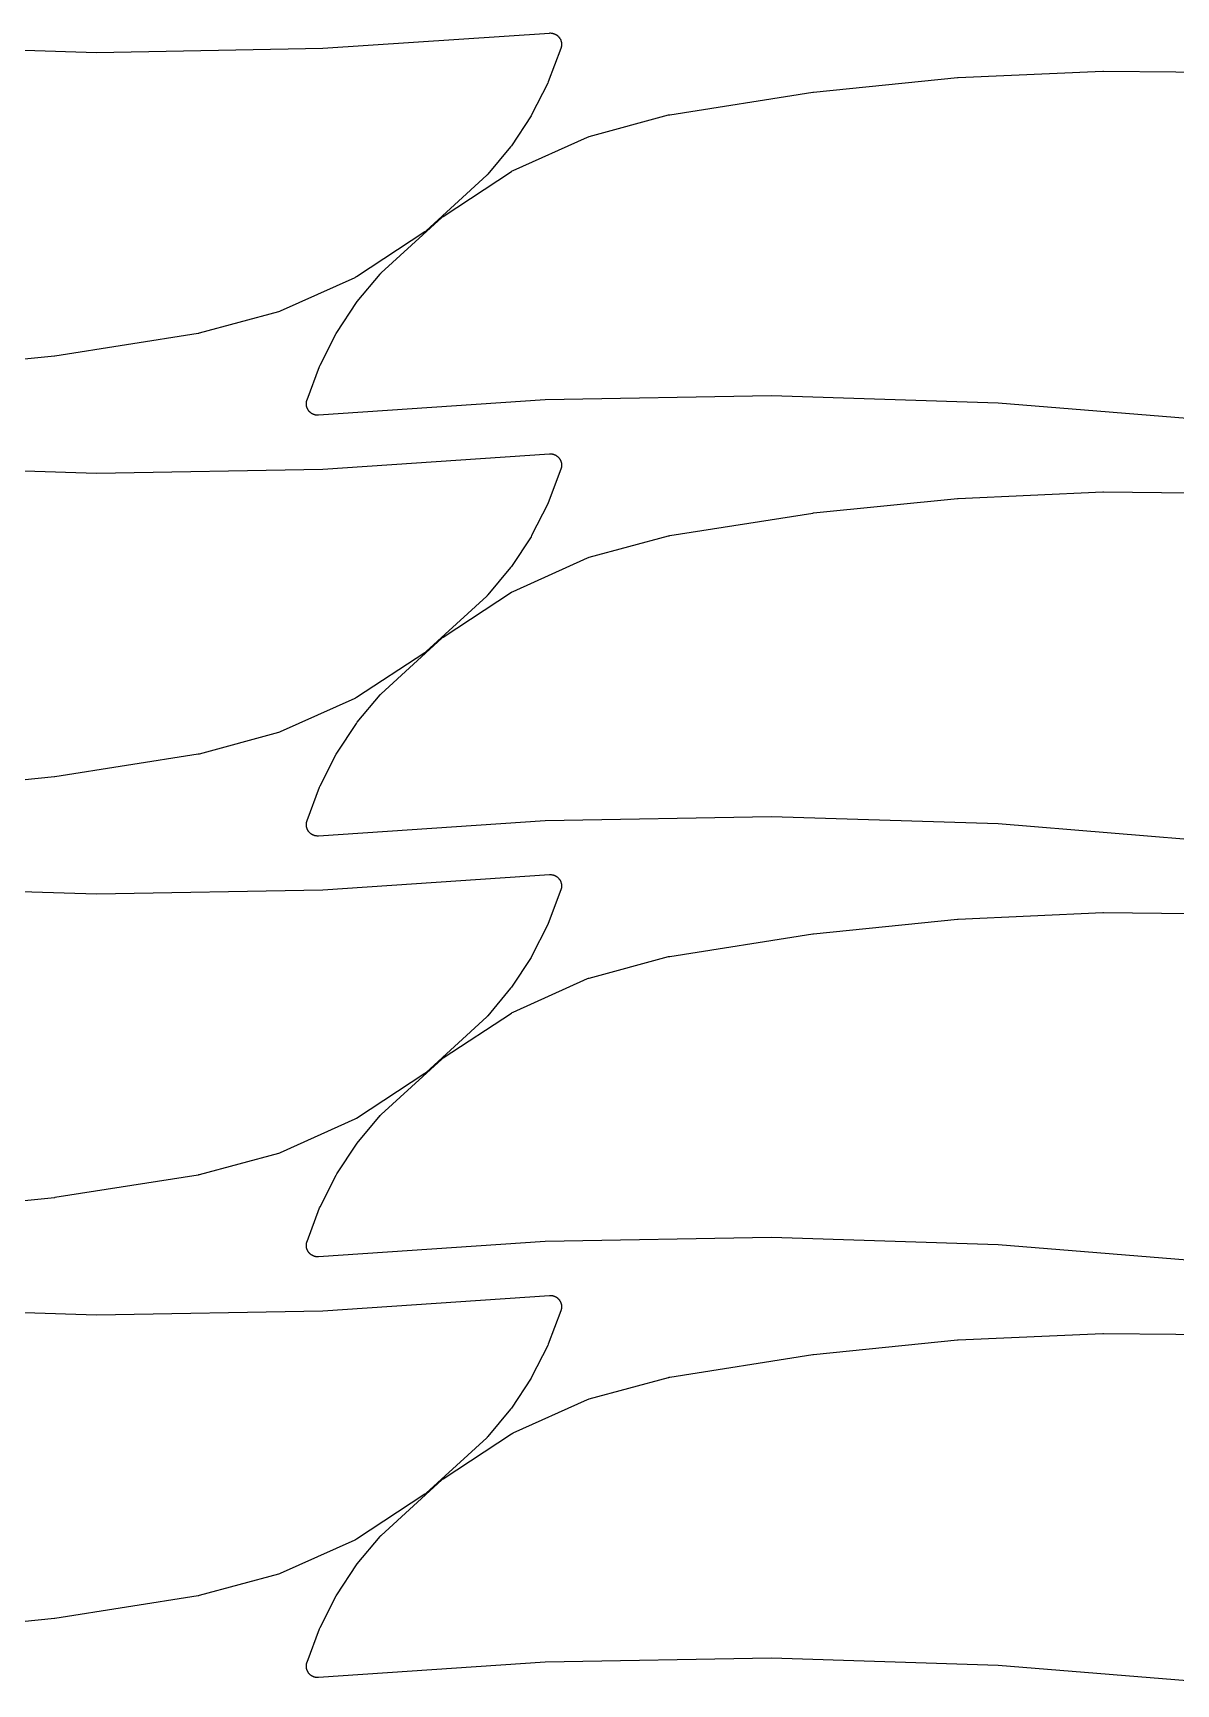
# Model space of a CAD drawing. Header units: metres. Extents: x 0 to 3000, y 0 to 1240.
# Drawn here: x 1901.9 to 2102.9, y 298 to 588.2 of the extents above; entities that cross this region are included whole.
import ezdxf

# ---------------------------------------------------------------- set-up
doc = ezdxf.new("R2010")
doc.units = ezdxf.units.M

msp = doc.modelspace()

# ---------------------------------------------------------------- linework, layer by layer
at = {"color": 1}
for points in [[(1873.25, 586.03), (1913.08, 584.76), (1952.91, 585.47), (1992.74, 588.15), (1992.77, 588.15), (1992.8, 588.16), (1992.87, 588.15), (1992.93, 588.16), (1992.97, 588.15), (1993, 588.15), (1993.06, 588.15), (1993.13, 588.14), (1993.16, 588.13), (1993.19, 588.13), (1993.26, 588.12), (1993.32, 588.11), (1993.35, 588.1), (1993.39, 588.09), (1993.45, 588.07), (1993.51, 588.05), (1993.54, 588.04), (1993.57, 588.03), (1993.63, 588), (1993.69, 587.98), (1993.72, 587.97), (1993.75, 587.95), (1993.81, 587.92), (1993.87, 587.89), (1993.9, 587.87), (1993.93, 587.86), (1993.98, 587.82), (1994.03, 587.79), (1994.06, 587.76), (1994.09, 587.75), (1994.14, 587.7), (1994.19, 587.66), (1994.21, 587.64), (1994.24, 587.62), (1994.28, 587.57), (1994.33, 587.53), (1994.35, 587.5), (1994.37, 587.48), (1994.41, 587.43), (1994.46, 587.38), (1994.48, 587.35), (1994.5, 587.32), (1994.53, 587.27), (1994.57, 587.22), (1994.58, 587.19), (1994.6, 587.16), (1994.63, 587.1), (1994.66, 587.05), (1994.68, 587.01), (1994.69, 586.99), (1994.72, 586.93), (1994.74, 586.87), (1994.75, 586.83), (1994.76, 586.8), (1994.78, 586.74), (1994.8, 586.68), (1994.81, 586.65), (1994.82, 586.61), (1994.83, 586.55), (1994.84, 586.49), (1994.85, 586.45), (1994.85, 586.42), (1994.86, 586.36), (1994.87, 586.29), (1994.87, 586.26), (1994.87, 586.23), (1994.87, 586.16), (1994.87, 586.1), (1994.87, 586.06), (1994.87, 586.03), (1994.86, 585.96), (1994.86, 585.9), (1994.85, 585.87), (1994.85, 585.83), (1994.83, 585.77), (1994.82, 585.71), (1994.81, 585.68), (1994.8, 585.64), (1994.78, 585.58), (1994.77, 585.52), (1994.75, 585.49), (1994.74, 585.46), (1992.54, 579.57), (1992.45, 579.37), (1989.61, 573.78), (1989.5, 573.59), (1986.05, 568.35), (1985.92, 568.17), (1981.9, 563.34), (1981.87, 563.32), (1981.85, 563.29), (1981.81, 563.24), (1981.77, 563.2), (1981.74, 563.17), (1981.71, 563.15), (1971.05, 553.4), (1970.92, 553.3), (1970.8, 553.2), (1958.79, 545.31), (1958.66, 545.23), (1958.52, 545.16), (1945.42, 539.27), (1945.27, 539.21), (1945.12, 539.16), (1931.17, 535.39), (1931.16, 535.39), (1931.15, 535.39), (1931.06, 535.37), (1930.98, 535.35), (1930.97, 535.35), (1930.96, 535.35), (1905.8, 531.39), (1905.69, 531.37), (1880.37, 528.82)], [(2111.4, 519.87), (2071.62, 523.11), (2031.8, 524.38), (1991.96, 523.67), (1952.13, 520.99), (1952.1, 520.99), (1952.07, 520.98), (1952, 520.99), (1951.94, 520.98), (1951.9, 520.99), (1951.87, 520.99), (1951.81, 521), (1951.74, 521), (1951.71, 521.01), (1951.68, 521.01), (1951.61, 521.02), (1951.55, 521.04), (1951.52, 521.04), (1951.48, 521.05), (1951.42, 521.07), (1951.36, 521.09), (1951.33, 521.1), (1951.3, 521.11), (1951.24, 521.14), (1951.18, 521.16), (1951.15, 521.18), (1951.12, 521.19), (1951.06, 521.22), (1951, 521.25), (1950.97, 521.27), (1950.95, 521.28), (1950.89, 521.32), (1950.84, 521.36), (1950.81, 521.38), (1950.78, 521.39), (1950.73, 521.44), (1950.68, 521.48), (1950.66, 521.5), (1950.63, 521.52), (1950.59, 521.57), (1950.54, 521.61), (1950.52, 521.64), (1950.5, 521.66), (1950.46, 521.71), (1950.41, 521.76), (1950.4, 521.79), (1950.38, 521.82), (1950.34, 521.87), (1950.3, 521.92), (1950.29, 521.95), (1950.27, 521.98), (1950.24, 522.04), (1950.21, 522.1), (1950.19, 522.13), (1950.18, 522.16), (1950.15, 522.22), (1950.13, 522.28), (1950.12, 522.31), (1950.11, 522.34), (1950.09, 522.4), (1950.07, 522.46), (1950.06, 522.49), (1950.05, 522.53), (1950.04, 522.59), (1950.03, 522.65), (1950.02, 522.69), (1950.02, 522.72), (1950.01, 522.78), (1950, 522.85), (1950, 522.88), (1950, 522.91), (1950, 522.98), (1950, 523.05), (1950, 523.08), (1950, 523.11), (1950.01, 523.18), (1950.02, 523.24), (1950.02, 523.27), (1950.03, 523.31), (1950.04, 523.37), (1950.05, 523.43), (1950.06, 523.47), (1950.07, 523.5), (1950.09, 523.56), (1950.1, 523.62), (1950.12, 523.65), (1950.13, 523.68), (1952.33, 529.57), (1952.42, 529.78), (1955.26, 535.36), (1955.37, 535.55), (1958.82, 540.79), (1958.95, 540.97), (1962.97, 545.8), (1963, 545.82), (1963.02, 545.85), (1963.06, 545.9), (1963.1, 545.94), (1963.13, 545.97), (1963.16, 545.99), (1973.82, 555.74), (1973.95, 555.85), (1974.08, 555.94), (1986.08, 563.83), (1986.21, 563.91), (1986.35, 563.98), (1999.45, 569.87), (1999.6, 569.93), (1999.75, 569.98), (2013.7, 573.75), (2013.71, 573.75), (2013.72, 573.75), (2013.81, 573.77), (2013.89, 573.79), (2013.9, 573.79), (2013.91, 573.79), (2039.07, 577.75), (2039.18, 577.77), (2064.5, 580.32), (2064.61, 580.33), (2090.03, 581.47), (2090.14, 581.47), (2115.61, 581.19)], [(1873.25, 512.08), (1913.08, 510.81), (1952.91, 511.52), (1992.74, 514.2), (1992.77, 514.2), (1992.8, 514.21), (1992.87, 514.21), (1992.93, 514.21), (1992.97, 514.2), (1993, 514.2), (1993.06, 514.2), (1993.13, 514.19), (1993.16, 514.19), (1993.19, 514.18), (1993.26, 514.17), (1993.32, 514.16), (1993.35, 514.15), (1993.39, 514.14), (1993.45, 514.12), (1993.51, 514.1), (1993.54, 514.09), (1993.57, 514.08), (1993.63, 514.05), (1993.69, 514.03), (1993.72, 514.02), (1993.75, 514), (1993.81, 513.97), (1993.87, 513.94), (1993.9, 513.92), (1993.93, 513.91), (1993.98, 513.87), (1994.03, 513.84), (1994.06, 513.82), (1994.09, 513.8), (1994.14, 513.75), (1994.19, 513.71), (1994.21, 513.69), (1994.24, 513.67), (1994.28, 513.62), (1994.33, 513.58), (1994.35, 513.55), (1994.37, 513.53), (1994.41, 513.48), (1994.46, 513.43), (1994.48, 513.4), (1994.5, 513.38), (1994.53, 513.32), (1994.57, 513.27), (1994.58, 513.24), (1994.6, 513.21), (1994.63, 513.15), (1994.66, 513.1), (1994.68, 513.07), (1994.69, 513.04), (1994.72, 512.98), (1994.74, 512.92), (1994.75, 512.88), (1994.76, 512.85), (1994.78, 512.79), (1994.8, 512.73), (1994.81, 512.7), (1994.82, 512.67), (1994.83, 512.6), (1994.84, 512.54), (1994.85, 512.5), (1994.85, 512.47), (1994.86, 512.41), (1994.87, 512.34), (1994.87, 512.31), (1994.87, 512.28), (1994.87, 512.21), (1994.87, 512.15), (1994.87, 512.11), (1994.87, 512.08), (1994.86, 512.02), (1994.86, 511.95), (1994.85, 511.92), (1994.85, 511.89), (1994.83, 511.82), (1994.82, 511.76), (1994.81, 511.73), (1994.8, 511.69), (1994.78, 511.63), (1994.77, 511.57), (1994.75, 511.54), (1994.74, 511.51), (1992.54, 505.62), (1992.45, 505.42), (1989.61, 499.83), (1989.5, 499.64), (1986.05, 494.4), (1985.92, 494.22), (1981.9, 489.4), (1981.87, 489.37), (1981.85, 489.34), (1981.81, 489.3), (1981.77, 489.25), (1981.74, 489.23), (1981.71, 489.2), (1971.05, 479.45), (1970.92, 479.35), (1970.8, 479.25), (1958.79, 471.37), (1958.66, 471.28), (1958.52, 471.21), (1945.42, 465.32), (1945.27, 465.26), (1945.12, 465.21), (1931.17, 461.44), (1931.16, 461.44), (1931.15, 461.44), (1931.06, 461.42), (1930.98, 461.4), (1930.97, 461.4), (1930.96, 461.4), (1905.8, 457.44), (1905.69, 457.42), (1880.37, 454.87)], [(2111.4, 445.92), (2071.62, 449.16), (2031.8, 450.43), (1991.96, 449.73), (1952.13, 447.04), (1952.1, 447.04), (1952.07, 447.04), (1952, 447.04), (1951.94, 447.04), (1951.9, 447.04), (1951.87, 447.04), (1951.81, 447.05), (1951.74, 447.05), (1951.71, 447.06), (1951.68, 447.06), (1951.61, 447.07), (1951.55, 447.09), (1951.52, 447.09), (1951.48, 447.1), (1951.42, 447.12), (1951.36, 447.14), (1951.33, 447.15), (1951.3, 447.16), (1951.24, 447.19), (1951.18, 447.21), (1951.15, 447.23), (1951.12, 447.24), (1951.06, 447.27), (1951, 447.3), (1950.97, 447.32), (1950.95, 447.33), (1950.89, 447.37), (1950.84, 447.41), (1950.81, 447.43), (1950.78, 447.45), (1950.73, 447.49), (1950.68, 447.53), (1950.66, 447.55), (1950.63, 447.57), (1950.59, 447.62), (1950.54, 447.66), (1950.52, 447.69), (1950.5, 447.71), (1950.46, 447.76), (1950.41, 447.81), (1950.4, 447.84), (1950.38, 447.87), (1950.34, 447.92), (1950.3, 447.97), (1950.29, 448), (1950.27, 448.03), (1950.24, 448.09), (1950.21, 448.15), (1950.19, 448.18), (1950.18, 448.21), (1950.15, 448.27), (1950.13, 448.33), (1950.12, 448.36), (1950.11, 448.39), (1950.09, 448.45), (1950.07, 448.51), (1950.06, 448.55), (1950.05, 448.58), (1950.04, 448.64), (1950.03, 448.7), (1950.02, 448.74), (1950.02, 448.77), (1950.01, 448.83), (1950, 448.9), (1950, 448.93), (1950, 448.97), (1950, 449.03), (1950, 449.1), (1950, 449.13), (1950, 449.16), (1950.01, 449.23), (1950.02, 449.29), (1950.02, 449.32), (1950.03, 449.36), (1950.04, 449.42), (1950.05, 449.48), (1950.06, 449.52), (1950.07, 449.55), (1950.09, 449.61), (1950.1, 449.67), (1950.12, 449.7), (1950.13, 449.74), (1952.33, 455.62), (1952.42, 455.83), (1955.26, 461.41), (1955.37, 461.6), (1958.82, 466.84), (1958.95, 467.02), (1962.97, 471.85), (1963, 471.87), (1963.02, 471.9), (1963.06, 471.95), (1963.1, 471.99), (1963.13, 472.02), (1963.16, 472.04), (1973.82, 481.79), (1973.95, 481.9), (1974.08, 481.99), (1986.08, 489.88), (1986.21, 489.96), (1986.35, 490.03), (1999.45, 495.92), (1999.6, 495.98), (1999.75, 496.03), (2013.7, 499.8), (2013.71, 499.8), (2013.72, 499.8), (2013.81, 499.82), (2013.89, 499.84), (2013.9, 499.84), (2013.91, 499.84), (2039.07, 503.8), (2039.18, 503.82), (2064.5, 506.37), (2064.61, 506.38), (2090.03, 507.52), (2090.14, 507.52), (2115.61, 507.25)], [(1873.25, 438.13), (1913.08, 436.86), (1952.91, 437.57), (1992.74, 440.25), (1992.77, 440.25), (1992.8, 440.26), (1992.87, 440.26), (1992.93, 440.26), (1992.97, 440.25), (1993, 440.25), (1993.06, 440.25), (1993.13, 440.24), (1993.16, 440.24), (1993.19, 440.23), (1993.26, 440.22), (1993.32, 440.21), (1993.35, 440.2), (1993.39, 440.19), (1993.45, 440.17), (1993.51, 440.15), (1993.54, 440.14), (1993.57, 440.13), (1993.63, 440.11), (1993.69, 440.08), (1993.72, 440.07), (1993.75, 440.05), (1993.81, 440.02), (1993.87, 439.99), (1993.9, 439.97), (1993.93, 439.96), (1993.98, 439.92), (1994.03, 439.89), (1994.06, 439.87), (1994.09, 439.85), (1994.14, 439.81), (1994.19, 439.76), (1994.21, 439.74), (1994.24, 439.72), (1994.28, 439.67), (1994.33, 439.63), (1994.35, 439.6), (1994.37, 439.58), (1994.41, 439.53), (1994.46, 439.48), (1994.48, 439.45), (1994.5, 439.43), (1994.53, 439.37), (1994.57, 439.32), (1994.58, 439.29), (1994.6, 439.26), (1994.63, 439.2), (1994.66, 439.15), (1994.68, 439.12), (1994.69, 439.09), (1994.72, 439.03), (1994.74, 438.97), (1994.75, 438.94), (1994.76, 438.9), (1994.78, 438.84), (1994.8, 438.78), (1994.81, 438.75), (1994.82, 438.72), (1994.83, 438.65), (1994.84, 438.59), (1994.85, 438.56), (1994.85, 438.52), (1994.86, 438.46), (1994.87, 438.39), (1994.87, 438.36), (1994.87, 438.33), (1994.87, 438.26), (1994.87, 438.2), (1994.87, 438.16), (1994.87, 438.13), (1994.86, 438.07), (1994.86, 438), (1994.85, 437.97), (1994.85, 437.94), (1994.83, 437.87), (1994.82, 437.81), (1994.81, 437.78), (1994.8, 437.74), (1994.78, 437.68), (1994.77, 437.62), (1994.75, 437.59), (1994.74, 437.56), (1992.54, 431.67), (1992.45, 431.47), (1989.61, 425.88), (1989.5, 425.69), (1986.05, 420.46), (1985.92, 420.28), (1981.9, 415.45), (1981.87, 415.42), (1981.85, 415.39), (1981.81, 415.35), (1981.77, 415.3), (1981.74, 415.28), (1981.71, 415.25), (1971.05, 405.5), (1970.92, 405.4), (1970.8, 405.3), (1958.79, 397.42), (1958.66, 397.33), (1958.52, 397.26), (1945.42, 391.37), (1945.27, 391.31), (1945.12, 391.26), (1931.17, 387.49), (1931.16, 387.49), (1931.15, 387.49), (1931.06, 387.47), (1930.98, 387.45), (1930.97, 387.45), (1930.96, 387.45), (1905.8, 383.49), (1905.69, 383.47), (1880.37, 380.92)], [(2111.4, 371.97), (2071.62, 375.21), (2031.8, 376.48), (1991.96, 375.78), (1952.13, 373.09), (1952.1, 373.09), (1952.07, 373.09), (1952, 373.09), (1951.94, 373.09), (1951.9, 373.09), (1951.87, 373.09), (1951.81, 373.1), (1951.74, 373.1), (1951.71, 373.11), (1951.68, 373.11), (1951.61, 373.12), (1951.55, 373.14), (1951.52, 373.15), (1951.48, 373.15), (1951.42, 373.17), (1951.36, 373.19), (1951.33, 373.2), (1951.3, 373.21), (1951.24, 373.24), (1951.18, 373.26), (1951.15, 373.28), (1951.12, 373.29), (1951.06, 373.32), (1951, 373.35), (1950.97, 373.37), (1950.95, 373.38), (1950.89, 373.42), (1950.84, 373.46), (1950.81, 373.48), (1950.78, 373.5), (1950.73, 373.54), (1950.68, 373.58), (1950.66, 373.6), (1950.63, 373.62), (1950.59, 373.67), (1950.54, 373.71), (1950.52, 373.74), (1950.5, 373.76), (1950.46, 373.81), (1950.41, 373.86), (1950.4, 373.89), (1950.38, 373.92), (1950.34, 373.97), (1950.3, 374.03), (1950.29, 374.05), (1950.27, 374.08), (1950.24, 374.14), (1950.21, 374.2), (1950.19, 374.23), (1950.18, 374.26), (1950.15, 374.32), (1950.13, 374.38), (1950.12, 374.41), (1950.11, 374.44), (1950.09, 374.5), (1950.07, 374.56), (1950.06, 374.6), (1950.05, 374.63), (1950.04, 374.69), (1950.03, 374.76), (1950.02, 374.79), (1950.02, 374.82), (1950.01, 374.89), (1950, 374.95), (1950, 374.98), (1950, 375.02), (1950, 375.08), (1950, 375.15), (1950, 375.18), (1950, 375.21), (1950.01, 375.28), (1950.02, 375.34), (1950.02, 375.37), (1950.03, 375.41), (1950.04, 375.47), (1950.05, 375.54), (1950.06, 375.57), (1950.07, 375.6), (1950.09, 375.66), (1950.1, 375.72), (1950.12, 375.75), (1950.13, 375.79), (1952.33, 381.67), (1952.42, 381.88), (1955.26, 387.46), (1955.37, 387.66), (1958.82, 392.89), (1958.95, 393.07), (1962.97, 397.9), (1963, 397.93), (1963.02, 397.95), (1963.06, 398), (1963.1, 398.04), (1963.13, 398.07), (1963.16, 398.09), (1973.82, 407.84), (1973.95, 407.95), (1974.08, 408.04), (1986.08, 415.93), (1986.21, 416.01), (1986.35, 416.08), (1999.45, 421.97), (1999.6, 422.03), (1999.75, 422.08), (2013.7, 425.85), (2013.71, 425.85), (2013.72, 425.85), (2013.81, 425.87), (2013.89, 425.89), (2013.9, 425.89), (2013.91, 425.89), (2039.07, 429.85), (2039.18, 429.87), (2064.5, 432.42), (2064.61, 432.43), (2090.03, 433.57), (2090.14, 433.57), (2115.61, 433.3)], [(1873.25, 364.18), (1913.08, 362.91), (1952.91, 363.62), (1992.74, 366.3), (1992.77, 366.31), (1992.8, 366.31), (1992.87, 366.31), (1992.93, 366.31), (1992.97, 366.31), (1993, 366.3), (1993.06, 366.3), (1993.13, 366.29), (1993.16, 366.29), (1993.19, 366.28), (1993.26, 366.27), (1993.32, 366.26), (1993.35, 366.25), (1993.39, 366.24), (1993.45, 366.22), (1993.51, 366.2), (1993.54, 366.19), (1993.57, 366.18), (1993.63, 366.16), (1993.69, 366.13), (1993.72, 366.12), (1993.75, 366.1), (1993.81, 366.07), (1993.87, 366.04), (1993.9, 366.03), (1993.93, 366.01), (1993.98, 365.97), (1994.03, 365.94), (1994.06, 365.92), (1994.09, 365.9), (1994.14, 365.86), (1994.19, 365.82), (1994.21, 365.79), (1994.24, 365.77), (1994.28, 365.72), (1994.33, 365.68), (1994.35, 365.65), (1994.37, 365.63), (1994.41, 365.58), (1994.46, 365.53), (1994.48, 365.5), (1994.5, 365.48), (1994.53, 365.42), (1994.57, 365.37), (1994.58, 365.34), (1994.6, 365.31), (1994.63, 365.25), (1994.66, 365.2), (1994.68, 365.17), (1994.69, 365.14), (1994.72, 365.08), (1994.74, 365.02), (1994.75, 364.99), (1994.76, 364.96), (1994.78, 364.89), (1994.8, 364.83), (1994.81, 364.8), (1994.82, 364.77), (1994.83, 364.7), (1994.84, 364.64), (1994.85, 364.61), (1994.85, 364.57), (1994.86, 364.51), (1994.87, 364.44), (1994.87, 364.41), (1994.87, 364.38), (1994.87, 364.31), (1994.87, 364.25), (1994.87, 364.21), (1994.87, 364.18), (1994.86, 364.12), (1994.86, 364.05), (1994.85, 364.02), (1994.85, 363.99), (1994.83, 363.92), (1994.82, 363.86), (1994.81, 363.83), (1994.8, 363.79), (1994.78, 363.73), (1994.77, 363.67), (1994.75, 363.64), (1994.74, 363.61), (1992.54, 357.72), (1992.45, 357.52), (1989.61, 351.93), (1989.5, 351.74), (1986.05, 346.51), (1985.92, 346.33), (1981.9, 341.5), (1981.87, 341.47), (1981.85, 341.44), (1981.81, 341.4), (1981.77, 341.35), (1981.74, 341.33), (1981.71, 341.3), (1971.05, 331.55), (1970.92, 331.45), (1970.8, 331.35), (1958.79, 323.47), (1958.66, 323.38), (1958.52, 323.31), (1945.42, 317.42), (1945.27, 317.36), (1945.12, 317.31), (1931.17, 313.54), (1931.16, 313.54), (1931.15, 313.54), (1931.06, 313.52), (1930.98, 313.5), (1930.97, 313.5), (1930.96, 313.5), (1905.8, 309.54), (1905.69, 309.53), (1880.37, 306.97)], [(2111.4, 298.02), (2071.62, 301.27), (2031.8, 302.53), (1991.96, 301.83), (1952.13, 299.14), (1952.1, 299.14), (1952.07, 299.14), (1952, 299.14), (1951.94, 299.14), (1951.9, 299.14), (1951.87, 299.14), (1951.81, 299.15), (1951.74, 299.15), (1951.71, 299.16), (1951.68, 299.16), (1951.61, 299.18), (1951.55, 299.19), (1951.52, 299.2), (1951.48, 299.2), (1951.42, 299.22), (1951.36, 299.24), (1951.33, 299.25), (1951.3, 299.26), (1951.24, 299.29), (1951.18, 299.31), (1951.15, 299.33), (1951.12, 299.34), (1951.06, 299.37), (1951, 299.4), (1950.97, 299.42), (1950.95, 299.44), (1950.89, 299.47), (1950.84, 299.51), (1950.81, 299.53), (1950.78, 299.55), (1950.73, 299.59), (1950.68, 299.63), (1950.66, 299.65), (1950.63, 299.67), (1950.59, 299.72), (1950.54, 299.77), (1950.52, 299.79), (1950.5, 299.81), (1950.46, 299.87), (1950.41, 299.91), (1950.4, 299.94), (1950.38, 299.97), (1950.34, 300.02), (1950.3, 300.08), (1950.29, 300.1), (1950.27, 300.13), (1950.24, 300.19), (1950.21, 300.25), (1950.19, 300.28), (1950.18, 300.31), (1950.15, 300.37), (1950.13, 300.43), (1950.12, 300.46), (1950.11, 300.49), (1950.09, 300.55), (1950.07, 300.61), (1950.06, 300.65), (1950.05, 300.68), (1950.04, 300.74), (1950.03, 300.81), (1950.02, 300.84), (1950.02, 300.87), (1950.01, 300.94), (1950, 301), (1950, 301.03), (1950, 301.07), (1950, 301.13), (1950, 301.2), (1950, 301.23), (1950, 301.26), (1950.01, 301.33), (1950.02, 301.39), (1950.02, 301.43), (1950.03, 301.46), (1950.04, 301.52), (1950.05, 301.59), (1950.06, 301.62), (1950.07, 301.65), (1950.09, 301.71), (1950.1, 301.77), (1950.12, 301.81), (1950.13, 301.84), (1952.33, 307.72), (1952.42, 307.93), (1955.26, 313.51), (1955.37, 313.71), (1958.82, 318.94), (1958.95, 319.12), (1962.97, 323.95), (1963, 323.98), (1963.02, 324.01), (1963.06, 324.05), (1963.1, 324.09), (1963.13, 324.12), (1963.16, 324.14), (1973.82, 333.89), (1973.95, 334), (1974.08, 334.09), (1986.08, 341.98), (1986.21, 342.06), (1986.35, 342.13), (1999.45, 348.02), (1999.6, 348.08), (1999.75, 348.13), (2013.7, 351.9), (2013.71, 351.9), (2013.72, 351.9), (2013.81, 351.92), (2013.89, 351.94), (2013.9, 351.94), (2013.91, 351.94), (2039.07, 355.91), (2039.18, 355.92), (2064.5, 358.47), (2064.61, 358.48), (2090.03, 359.62), (2090.14, 359.62), (2115.61, 359.35)]]:
    msp.add_lwpolyline(points, dxfattribs=at)

doc.saveas('drawing.dxf')
